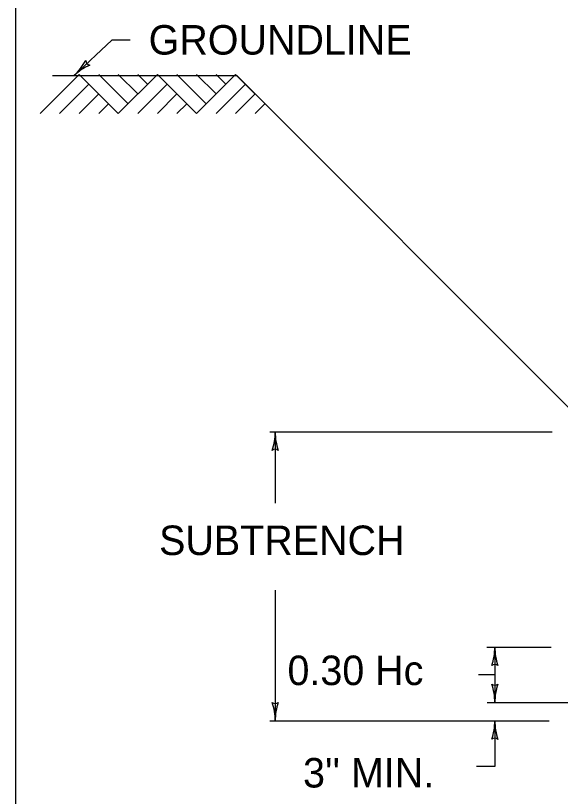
# Model space of a CAD drawing. Extents: x 1000 to 1036.3, y 1000 to 1022.
# Drawn here: x 1007 to 1010.69, y 1005.36 to 1010.66 of the extents above; entities that cross this region are included whole.
import ezdxf

# ---------------------------------------------------------------- set-up
doc = ezdxf.new("R2010")
doc.units = 0
for name, color, linetype in [('1', 7, 'Continuous'), ('10', 7, 'Continuous'), ('11', 7, 'Continuous')]:
    doc.layers.add(name, color=color, linetype=linetype)

msp = doc.modelspace()

# ---------------------------------------------------------------- linework, layer by layer
at = {"layer": '1'}
for p, q in [((1007.6523, 1010.4883), (1007.398, 1010.25)), ((1007.7773, 1010.4883), (1007.6523, 1010.4883)), ((1007.1658, 1009.9917), (1007.4311, 1010.2568)), ((1007.4311, 1010.2568), (1007.6963, 1009.9917)), ((1007.5638, 1010.2568), (1007.7626, 1010.058)), ((1007.6962, 1010.2568), (1007.8288, 1010.1243)), ((1007.6963, 1009.9917), (1007.9614, 1010.2568)), ((1007.8288, 1010.2568), (1007.8951, 1010.1906)), ((1007.9614, 1010.2568), (1008.2266, 1009.9917)), ((1008.0941, 1010.2568), (1008.2929, 1010.058)), ((1008.2266, 1009.9917), (1008.4918, 1010.2568)), ((1008.2266, 1010.2568), (1008.3592, 1010.1243)), ((1008.3592, 1010.2568), (1008.4255, 1010.1906)), ((1008.4918, 1010.2568), (1008.757, 1009.9917)), ((1007.25, 1010.25), (1008.5, 1010.25)), ((1008.5, 1010.25), (1010.75, 1008)), ((1007.2985, 1009.9917), (1007.4973, 1010.1906)), ((1007.8288, 1009.9917), (1008.0278, 1010.1906)), ((1008.3593, 1009.9917), (1008.5581, 1010.1906)), ((1007.431, 1009.9917), (1007.5636, 1010.1243)), ((1007.9613, 1009.9917), (1008.094, 1010.1243)), ((1008.4918, 1009.9917), (1008.6243, 1010.1243)), ((1007.5636, 1009.9917), (1007.6299, 1010.058)), ((1008.094, 1009.9917), (1008.1603, 1010.058)), ((1008.6243, 1009.9917), (1008.6907, 1010.058)), ((1008.725, 1007.8333), (1010.6391, 1007.8333)), ((1008.7606, 1007.8333), (1008.7606, 1007.3507)), ((1008.7606, 1006.7601), (1008.7606, 1005.875)), ((1010.1949, 1006.375), (1010.6329, 1006.375)), ((1010.25, 1006.375), (1010.25, 1006)), ((1010.25, 1006.1875), (1010.1394, 1006.1875)), ((1010.1979, 1006), (1011.4773, 1006)), ((1008.725, 1005.875), (1010.6177, 1005.875)), ((1010.25, 1005.875), (1010.25, 1005.5648)), ((1010.25, 1005.5648), (1010.125, 1005.5648))]:
    msp.add_line(p, q, dxfattribs=at)
for centre, radius, start, end in [((1007.1309, 1010.5351), 0.3906, 313.1299, 331.7987), ((1007.6651, 1009.9649), 0.3906, 114.4771, 133.1238), ((1007.5064, 1010.3515), 0.0312, 181.9045, 264.0212), ((1007.1309, 1010.5351), 0.3906, 313.1177, 313.1299), ((1008.37, 1007.8333), 0.3906, 341.3472, 359.9939), ((1009.1512, 1007.8333), 0.3906, 179.9878, 180), ((1009.1512, 1007.8333), 0.3906, 180, 198.6688), ((1008.7605, 1007.6848), 0.0312, 48.7746, 130.8913), ((1009.8594, 1006.375), 0.3906, 341.3472, 359.9939), ((1010.6406, 1006.375), 0.3906, 179.9878, 180), ((1010.6406, 1006.375), 0.3906, 180, 198.6688), ((1010.25, 1006.2265), 0.0312, 48.7746, 130.8913), ((1010.25, 1006.1485), 0.0312, 228.7746, 310.8913), ((1009.8594, 1006), 0.3906, 0, 18.6688), ((1010.6406, 1006), 0.3906, 161.3472, 179.9939), ((1008.7606, 1006.0235), 0.0312, 228.7746, 310.8913), ((1008.37, 1005.875), 0.3906, 0, 18.6688), ((1009.1512, 1005.875), 0.3906, 161.3472, 179.9939), ((1009.8594, 1006), 0.3906, 359.9878, 0), ((1008.37, 1005.875), 0.3906, 359.9878, 0), ((1009.8594, 1005.875), 0.3906, 341.3472, 359.9939), ((1010.6406, 1005.875), 0.3906, 179.9878, 180), ((1010.6406, 1005.875), 0.3906, 180, 198.6688), ((1010.25, 1005.7265), 0.0312, 48.7746, 130.8913)]:
    msp.add_arc(centre, radius, start, end, dxfattribs=at)
at = {"layer": '10'}
msp.add_line((1007, 1021.5), (1007, 1000.5), dxfattribs=at)
at = {"layer": '11'}
msp.add_lwpolyline([(1007, 1000.5), (1035.5, 1000.5), (1035.5, 1021.5), (1007, 1021.5)], close=True, dxfattribs=at)

# ---------------------------------------------------------------- texts
at = {"layer": '1'}
for s, p in [('GROUNDLINE', (1007.9022, 1010.3912)), ('SUBTRENCH', (1007.9732, 1006.9991)), ('0.30 Hc', (1008.8439, 1006.1177)), ("3'' MIN.", (1008.9493, 1005.4236))]:
    msp.add_text(s, height=0.2, dxfattribs=at).set_placement(p)

doc.saveas('drawing.dxf')
